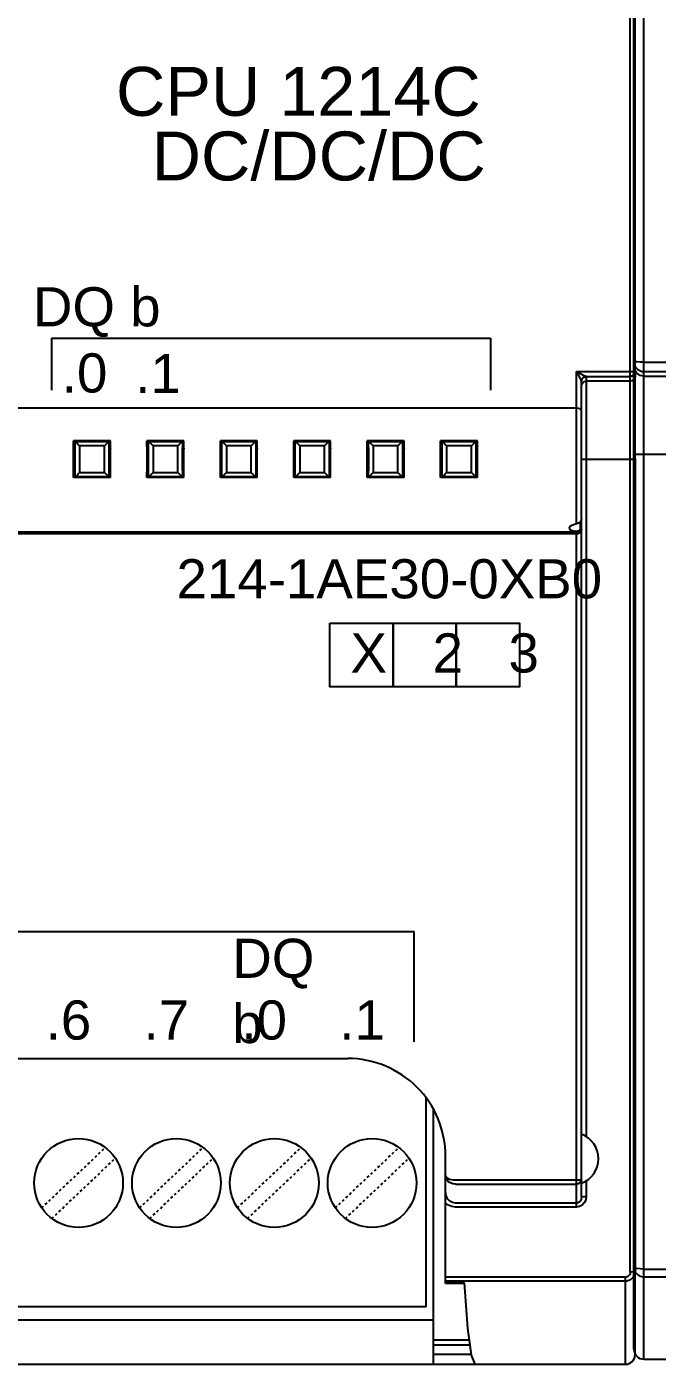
# Model space of a CAD drawing. Header units: inches. Extents: x 187 to 137830, y 99 to 66837.
# Drawn here: x 3863.1 to 3888.8, y 27718.4 to 27773.1 of the extents above; entities that cross this region are included whole.
import ezdxf

# ---------------------------------------------------------------- set-up
doc = ezdxf.new("R2010")
doc.units = ezdxf.units.IN
doc.header["$MEASUREMENT"] = 0
doc.linetypes.add('DOT', pattern=[0.2, 0.1, -0.1])
doc.styles.get("Standard").update_dxf_attribs({"font": 'arial.ttf'})

msp = doc.modelspace()

# ---------------------------------------------------------------- linework, layer by layer
at = {"color": 7, "linetype": 'Continuous'}
for p, q in [((3888.287, 27718.606), (3888.287, 27818.606)), ((3887.887, 27719.006), (3887.887, 27818.206)), ((3887.935, 27718.796), (3887.935, 27817.996)), ((3887.735, 27722.167), (3887.735, 27814.624)), ((3887.887, 27759.377), (3887.887, 27778.02)), ((3888.287, 27759.368), (3889.687, 27759.368)), ((3885.535, 27758.979), (3887.735, 27758.979)), ((3885.535, 27758.979), (3885.612, 27758.94)), ((3885.535, 27758.979), (3885.668, 27758.715)), ((3885.535, 27752.75), (3885.535, 27758.979)), ((3885.612, 27758.94), (3885.767, 27758.864)), ((3885.668, 27758.715), (3885.715, 27758.621)), ((3885.715, 27758.621), (3885.728, 27758.597)), ((3885.735, 27752.953), (3885.735, 27758.581)), ((3885.735, 27752.645), (3885.735, 27758.581)), ((3885.767, 27758.864), (3885.855, 27758.82)), ((3885.855, 27758.82), (3885.895, 27758.801)), ((3885.933, 27758.784), (3887.735, 27758.784)), ((3885.935, 27758.78), (3885.935, 27727.694)), ((3887.735, 27758.583), (3885.935, 27758.583)), ((3887.924, 27758.918), (3887.935, 27758.983)), ((3887.935, 27758.983), (3887.935, 27758.783)), ((3888.287, 27758.979), (3889.687, 27758.979)), ((3888.287, 27758.794), (3889.687, 27758.794)), ((3885.535, 27757.479), (3833.085, 27757.479)), ((3866.488, 27756.149), (3864.982, 27756.149)), ((3865.028, 27756.102), (3864.982, 27756.149)), ((3865.002, 27755.896), (3864.983, 27755.824)), ((3865.01, 27755.624), (3865.008, 27755.735)), ((3865.028, 27756.102), (3865.072, 27756.102)), ((3866.398, 27756.102), (3865.072, 27756.102)), ((3866.241, 27755.938), (3865.229, 27755.938)), ((3866.398, 27756.102), (3866.442, 27756.102)), ((3866.442, 27756.102), (3866.488, 27756.149)), ((3866.488, 27755.911), (3866.468, 27755.896)), ((3866.468, 27755.896), (3866.487, 27755.824)), ((3869.488, 27756.149), (3867.982, 27756.149)), ((3868.028, 27756.102), (3867.982, 27756.149)), ((3868.002, 27755.896), (3867.983, 27755.824)), ((3868.01, 27755.624), (3868.008, 27755.735)), ((3868.028, 27756.102), (3868.072, 27756.102)), ((3869.398, 27756.102), (3868.072, 27756.102)), ((3869.241, 27755.938), (3868.229, 27755.938)), ((3869.398, 27756.102), (3869.442, 27756.102)), ((3869.442, 27756.102), (3869.488, 27756.149)), ((3869.488, 27755.911), (3869.468, 27755.896)), ((3869.468, 27755.896), (3869.487, 27755.824)), ((3872.488, 27756.149), (3870.982, 27756.149)), ((3871.028, 27756.102), (3870.982, 27756.149)), ((3871.002, 27755.896), (3870.983, 27755.824)), ((3871.01, 27755.624), (3871.008, 27755.735)), ((3871.028, 27756.102), (3871.072, 27756.102)), ((3872.398, 27756.102), (3871.072, 27756.102)), ((3872.241, 27755.938), (3871.229, 27755.938)), ((3872.398, 27756.102), (3872.442, 27756.102)), ((3872.442, 27756.102), (3872.488, 27756.149)), ((3872.488, 27755.911), (3872.468, 27755.896)), ((3872.468, 27755.896), (3872.487, 27755.824)), ((3875.488, 27756.149), (3873.982, 27756.149)), ((3874.028, 27756.102), (3873.982, 27756.149)), ((3874.002, 27755.896), (3873.983, 27755.824)), ((3874.01, 27755.624), (3874.008, 27755.735)), ((3874.028, 27756.102), (3874.058, 27756.102)), ((3874.058, 27756.102), (3874.072, 27756.102)), ((3875.398, 27756.102), (3874.072, 27756.102)), ((3875.241, 27755.938), (3874.229, 27755.938)), ((3875.398, 27756.102), (3875.442, 27756.102)), ((3875.442, 27756.102), (3875.488, 27756.149)), ((3875.488, 27755.911), (3875.468, 27755.896)), ((3875.468, 27755.896), (3875.487, 27755.824)), ((3878.488, 27756.149), (3876.982, 27756.149)), ((3877.028, 27756.102), (3876.982, 27756.149)), ((3877.002, 27755.896), (3876.983, 27755.824)), ((3877.01, 27755.624), (3877.008, 27755.735)), ((3877.028, 27756.102), (3877.058, 27756.102)), ((3877.058, 27756.102), (3877.072, 27756.102)), ((3878.398, 27756.102), (3877.072, 27756.102)), ((3878.241, 27755.938), (3877.229, 27755.938)), ((3878.398, 27756.102), (3878.442, 27756.102)), ((3878.442, 27756.102), (3878.488, 27756.149)), ((3878.488, 27755.911), (3878.468, 27755.896)), ((3878.468, 27755.896), (3878.487, 27755.824)), ((3881.488, 27756.149), (3879.982, 27756.149)), ((3880.028, 27756.102), (3879.982, 27756.149)), ((3880.002, 27755.896), (3879.983, 27755.824)), ((3880.01, 27755.624), (3880.008, 27755.735)), ((3880.028, 27756.102), (3880.058, 27756.102)), ((3880.058, 27756.102), (3880.072, 27756.102)), ((3881.398, 27756.102), (3880.072, 27756.102)), ((3881.241, 27755.938), (3880.229, 27755.938)), ((3881.398, 27756.102), (3881.442, 27756.102)), ((3881.442, 27756.102), (3881.488, 27756.149)), ((3865.009, 27755.111), (3865.01, 27755.231)), ((3865.01, 27755.497), (3865.01, 27755.624)), ((3865.011, 27755.363), (3865.01, 27755.497)), ((3865.01, 27755.231), (3865.011, 27755.363)), ((3866.461, 27755.671), (3866.46, 27755.551)), ((3866.46, 27755.551), (3866.46, 27755.42)), ((3866.46, 27755.42), (3866.46, 27755.287)), ((3866.46, 27755.287), (3866.461, 27755.162)), ((3868.009, 27755.111), (3868.01, 27755.231)), ((3868.01, 27755.497), (3868.01, 27755.624)), ((3868.011, 27755.363), (3868.01, 27755.497)), ((3868.01, 27755.231), (3868.011, 27755.363)), ((3869.461, 27755.671), (3869.46, 27755.551)), ((3869.46, 27755.551), (3869.46, 27755.42)), ((3869.46, 27755.42), (3869.46, 27755.287)), ((3869.46, 27755.287), (3869.461, 27755.162)), ((3871.009, 27755.111), (3871.01, 27755.231)), ((3871.01, 27755.497), (3871.01, 27755.624)), ((3871.011, 27755.363), (3871.01, 27755.497)), ((3871.01, 27755.231), (3871.011, 27755.363)), ((3872.461, 27755.671), (3872.46, 27755.551)), ((3872.46, 27755.551), (3872.46, 27755.42)), ((3872.46, 27755.42), (3872.46, 27755.287)), ((3872.46, 27755.287), (3872.461, 27755.162)), ((3874.009, 27755.111), (3874.01, 27755.231)), ((3874.01, 27755.497), (3874.01, 27755.624)), ((3874.011, 27755.363), (3874.01, 27755.497)), ((3874.01, 27755.231), (3874.011, 27755.363)), ((3875.461, 27755.671), (3875.46, 27755.551)), ((3875.46, 27755.551), (3875.46, 27755.42)), ((3875.46, 27755.42), (3875.46, 27755.287)), ((3875.46, 27755.287), (3875.461, 27755.162)), ((3877.009, 27755.111), (3877.01, 27755.231)), ((3877.01, 27755.497), (3877.01, 27755.624)), ((3877.011, 27755.363), (3877.01, 27755.497)), ((3877.01, 27755.231), (3877.011, 27755.363)), ((3878.461, 27755.671), (3878.46, 27755.551)), ((3878.46, 27755.551), (3878.46, 27755.42)), ((3878.46, 27755.42), (3878.46, 27755.287)), ((3878.46, 27755.287), (3878.461, 27755.162)), ((3880.009, 27755.111), (3880.01, 27755.231)), ((3880.01, 27755.497), (3880.01, 27755.624)), ((3880.011, 27755.363), (3880.01, 27755.497)), ((3880.01, 27755.231), (3880.011, 27755.363)), ((3885.735, 27755.396), (3887.935, 27755.396)), ((3887.887, 27755.606), (3890.087, 27755.606)), ((3887.935, 27755.396), (3887.935, 27722.201)), ((3864.982, 27754.88), (3865.002, 27754.896)), ((3865.028, 27754.689), (3864.982, 27754.642)), ((3866.488, 27754.642), (3864.982, 27754.642)), ((3865.002, 27754.896), (3864.983, 27754.968)), ((3865.072, 27754.69), (3865.028, 27754.689)), ((3865.072, 27754.69), (3866.398, 27754.69)), ((3865.229, 27754.853), (3866.241, 27754.853)), ((3866.442, 27754.689), (3866.398, 27754.69)), ((3866.442, 27754.689), (3866.488, 27754.642)), ((3866.461, 27755.162), (3866.462, 27755.053)), ((3866.468, 27754.896), (3866.487, 27754.968)), ((3867.982, 27754.88), (3868.002, 27754.896)), ((3868.028, 27754.689), (3867.982, 27754.642)), ((3869.488, 27754.642), (3867.982, 27754.642)), ((3868.002, 27754.896), (3867.983, 27754.968)), ((3868.072, 27754.69), (3868.028, 27754.689)), ((3868.072, 27754.69), (3869.398, 27754.69)), ((3868.229, 27754.853), (3869.241, 27754.853)), ((3869.442, 27754.689), (3869.398, 27754.69)), ((3869.442, 27754.689), (3869.488, 27754.642)), ((3869.461, 27755.162), (3869.462, 27755.053)), ((3869.468, 27754.896), (3869.487, 27754.968)), ((3870.982, 27754.88), (3871.002, 27754.896)), ((3871.028, 27754.689), (3870.982, 27754.642)), ((3872.488, 27754.642), (3870.982, 27754.642)), ((3871.002, 27754.896), (3870.983, 27754.968)), ((3871.072, 27754.69), (3871.028, 27754.689)), ((3871.072, 27754.69), (3872.398, 27754.69)), ((3871.229, 27754.853), (3872.241, 27754.853)), ((3872.442, 27754.689), (3872.398, 27754.69)), ((3872.442, 27754.689), (3872.488, 27754.642)), ((3872.461, 27755.162), (3872.462, 27755.053)), ((3872.468, 27754.896), (3872.487, 27754.968)), ((3873.982, 27754.88), (3874.002, 27754.896)), ((3874.028, 27754.689), (3873.982, 27754.642)), ((3875.488, 27754.642), (3873.982, 27754.642)), ((3874.002, 27754.896), (3873.983, 27754.968)), ((3874.072, 27754.69), (3874.028, 27754.689)), ((3874.072, 27754.69), (3875.398, 27754.69)), ((3874.229, 27754.853), (3875.241, 27754.853)), ((3875.442, 27754.689), (3875.398, 27754.69)), ((3875.442, 27754.689), (3875.488, 27754.642)), ((3875.461, 27755.162), (3875.462, 27755.053)), ((3875.468, 27754.896), (3875.487, 27754.968)), ((3876.982, 27754.88), (3877.002, 27754.896)), ((3877.028, 27754.689), (3876.982, 27754.642)), ((3878.488, 27754.642), (3876.982, 27754.642)), ((3877.002, 27754.896), (3876.983, 27754.968)), ((3877.072, 27754.69), (3877.028, 27754.689)), ((3877.072, 27754.69), (3878.398, 27754.69)), ((3877.229, 27754.853), (3878.241, 27754.853)), ((3878.413, 27754.689), (3878.398, 27754.69)), ((3878.442, 27754.689), (3878.413, 27754.689)), ((3878.442, 27754.689), (3878.488, 27754.642)), ((3878.461, 27755.162), (3878.462, 27755.053)), ((3878.468, 27754.896), (3878.487, 27754.968)), ((3879.982, 27754.88), (3880.002, 27754.896)), ((3880.028, 27754.689), (3879.982, 27754.642)), ((3881.488, 27754.642), (3879.982, 27754.642)), ((3880.002, 27754.896), (3879.983, 27754.968)), ((3880.072, 27754.69), (3880.028, 27754.689)), ((3880.072, 27754.69), (3881.398, 27754.69)), ((3880.229, 27754.853), (3881.241, 27754.853)), ((3881.413, 27754.689), (3881.398, 27754.69)), ((3881.442, 27754.689), (3881.413, 27754.689)), ((3881.442, 27754.689), (3881.488, 27754.642)), ((3885.535, 27724.822), (3885.535, 27752.46)), ((3885.685, 27752.827), (3885.685, 27752.519)), ((3885.685, 27752.519), (3885.722, 27752.578)), ((3885.72, 27752.53), (3885.735, 27752.606)), ((3885.722, 27752.578), (3885.735, 27752.645)), ((3885.735, 27725.223), (3885.735, 27752.606)), ((3885.535, 27752.407), (3833.085, 27752.407)), ((3885.535, 27752.34), (3833.085, 27752.34)), ((3834.185, 27730.896), (3876.185, 27730.896)), ((3879.395, 27720.746), (3879.395, 27729.282)), ((3879.685, 27728.832), (3879.685, 27718.396)), ((3880.185, 27721.693), (3880.185, 27726.896)), ((3880.585, 27725.933), (3885.535, 27725.933)), ((3880.585, 27725.76), (3885.535, 27725.76)), ((3885.935, 27725.898), (3885.935, 27725.253)), ((3885.535, 27724.984), (3880.585, 27724.984)), ((3885.535, 27724.822), (3880.585, 27724.822)), ((3887.535, 27721.95), (3880.185, 27721.95)), ((3887.535, 27718.396), (3887.535, 27721.95)), ((3888.287, 27722.288), (3893.487, 27722.288)), ((3888.287, 27721.968), (3893.487, 27721.968)), ((3887.535, 27721.791), (3880.185, 27721.791)), ((3880.954, 27721.719), (3880.185, 27721.719)), ((3880.957, 27721.693), (3880.185, 27721.693)), ((3881.1, 27719.877), (3880.954, 27721.719)), ((3879.395, 27720.746), (3830.485, 27720.746)), ((3830.685, 27720.206), (3879.685, 27720.206)), ((3879.685, 27719.396), (3881.165, 27719.396)), ((3879.685, 27719.196), (3881.192, 27719.196)), ((3881.246, 27718.796), (3879.685, 27718.796)), ((3888.287, 27718.606), (3932.487, 27718.606)), ((3778.335, 27718.396), (3887.535, 27718.396))]:
    msp.add_line(p, q, dxfattribs=at)
for p, q in [((3864.085, 27760.341), (3882.024, 27760.341)), ((3864.085, 27760.341), (3864.085, 27758.225)), ((3882.024, 27760.341), (3882.024, 27758.225)), ((3831.425, 27736.084), (3878.9, 27736.084)), ((3878.9, 27731.57), (3878.9, 27736.084))]:
    msp.add_line(p, q)
at = {"linetype": 'DOT'}
for p, q in [((3863.679, 27724.792), (3866.278, 27727.254)), ((3864.092, 27724.357), (3866.691, 27726.819)), ((3867.679, 27724.792), (3870.278, 27727.254)), ((3868.092, 27724.357), (3870.691, 27726.819)), ((3871.679, 27724.792), (3874.278, 27727.254)), ((3872.092, 27724.357), (3874.691, 27726.819)), ((3875.679, 27724.792), (3878.278, 27727.254)), ((3876.092, 27724.357), (3878.691, 27726.819))]:
    msp.add_line(p, q, dxfattribs=at)
at = {"color": 7, "linetype": 'Continuous'}
for points in [[(3887.887, 27759.377), (3887.892, 27759.314), (3887.909, 27759.247), (3887.94, 27759.18), (3887.985, 27759.116), (3888.046, 27759.059), (3888.119, 27759.016), (3888.201, 27758.988), (3888.287, 27758.979)], [(3888.287, 27759.368), (3888.134, 27759.369), (3888.004, 27759.371), (3887.917, 27759.374), (3887.887, 27759.377)], [(3888.287, 27758.794), (3888.134, 27758.824), (3888.004, 27758.91), (3887.918, 27759.04), (3887.887, 27759.192)], [(3885.728, 27758.597), (3885.732, 27758.589), (3885.734, 27758.585)], [(3885.734, 27758.585), (3885.761, 27758.684), (3885.834, 27758.757), (3885.933, 27758.784)], [(3885.734, 27758.585), (3885.735, 27758.583), (3885.735, 27758.581)], [(3885.735, 27758.581), (3885.762, 27758.68), (3885.835, 27758.753), (3885.935, 27758.78)], [(3885.735, 27758.384), (3885.75, 27758.46), (3885.794, 27758.525)], [(3885.794, 27758.525), (3885.859, 27758.568), (3885.935, 27758.583)], [(3885.895, 27758.801), (3885.909, 27758.794), (3885.92, 27758.789), (3885.928, 27758.786), (3885.933, 27758.784)], [(3885.933, 27758.784), (3885.934, 27758.782), (3885.935, 27758.78)], [(3887.735, 27758.979), (3887.812, 27758.979), (3887.878, 27758.98), (3887.92, 27758.981), (3887.935, 27758.983)], [(3887.735, 27758.784), (3887.775, 27758.788), (3887.818, 27758.802), (3887.859, 27758.827), (3887.897, 27758.866), (3887.924, 27758.918)], [(3887.935, 27758.783), (3887.92, 27758.706), (3887.877, 27758.642), (3887.812, 27758.599), (3887.735, 27758.583)], [(3885.735, 27757.399), (3885.721, 27757.429), (3885.68, 27757.455), (3885.615, 27757.473), (3885.535, 27757.479)], [(3864.982, 27754.642), (3864.983, 27755.142), (3864.983, 27755.649), (3864.982, 27756.149)], [(3865.008, 27755.735), (3865.007, 27755.781), (3865.006, 27755.82), (3865.005, 27755.852), (3865.004, 27755.875), (3865.003, 27755.89), (3865.002, 27755.896)], [(3865.028, 27756.102), (3865.03, 27755.633), (3865.03, 27755.159), (3865.028, 27754.689)], [(3865.072, 27756.102), (3865.123, 27756.047), (3865.175, 27755.993), (3865.229, 27755.938)], [(3865.229, 27755.938), (3865.23, 27755.214), (3865.229, 27754.853)], [(3866.241, 27754.853), (3866.24, 27755.577), (3866.241, 27755.938)], [(3866.398, 27756.102), (3866.348, 27756.047), (3866.295, 27755.993), (3866.241, 27755.938)], [(3866.442, 27754.689), (3866.44, 27755.159), (3866.44, 27755.633), (3866.442, 27756.102)], [(3866.468, 27755.896), (3866.467, 27755.888), (3866.466, 27755.871), (3866.464, 27755.845), (3866.463, 27755.812), (3866.463, 27755.771), (3866.461, 27755.671)], [(3866.488, 27754.642), (3866.487, 27755.142), (3866.487, 27755.649), (3866.488, 27756.149)], [(3867.982, 27754.642), (3867.983, 27755.142), (3867.983, 27755.649), (3867.982, 27756.149)], [(3868.008, 27755.735), (3868.007, 27755.781), (3868.006, 27755.82), (3868.005, 27755.852), (3868.004, 27755.875), (3868.003, 27755.89), (3868.002, 27755.896)], [(3868.028, 27756.102), (3868.03, 27755.633), (3868.03, 27755.159), (3868.028, 27754.689)], [(3868.072, 27756.102), (3868.123, 27756.047), (3868.175, 27755.993), (3868.229, 27755.938)], [(3868.229, 27755.938), (3868.23, 27755.214), (3868.229, 27754.853)], [(3869.241, 27754.853), (3869.24, 27755.577), (3869.241, 27755.938)], [(3869.398, 27756.102), (3869.348, 27756.047), (3869.295, 27755.993), (3869.241, 27755.938)], [(3869.442, 27754.689), (3869.44, 27755.159), (3869.44, 27755.633), (3869.442, 27756.102)], [(3869.468, 27755.896), (3869.467, 27755.888), (3869.466, 27755.871), (3869.464, 27755.845), (3869.463, 27755.812), (3869.463, 27755.771), (3869.461, 27755.671)], [(3869.488, 27754.642), (3869.487, 27755.142), (3869.487, 27755.649), (3869.488, 27756.149)], [(3870.982, 27754.642), (3870.983, 27755.142), (3870.983, 27755.649), (3870.982, 27756.149)], [(3871.008, 27755.735), (3871.007, 27755.781), (3871.006, 27755.82), (3871.005, 27755.852), (3871.004, 27755.875), (3871.003, 27755.89), (3871.002, 27755.896)], [(3871.028, 27756.102), (3871.03, 27755.633), (3871.03, 27755.159), (3871.028, 27754.689)], [(3871.072, 27756.102), (3871.123, 27756.047), (3871.175, 27755.993), (3871.229, 27755.938)], [(3871.229, 27755.938), (3871.23, 27755.214), (3871.229, 27754.853)], [(3872.241, 27754.853), (3872.24, 27755.577), (3872.241, 27755.938)], [(3872.398, 27756.102), (3872.348, 27756.047), (3872.295, 27755.993), (3872.241, 27755.938)], [(3872.442, 27754.689), (3872.44, 27755.159), (3872.44, 27755.633), (3872.442, 27756.102)], [(3872.468, 27755.896), (3872.467, 27755.888), (3872.466, 27755.871), (3872.464, 27755.845), (3872.463, 27755.812), (3872.463, 27755.771), (3872.461, 27755.671)], [(3872.488, 27754.642), (3872.487, 27755.142), (3872.487, 27755.649), (3872.488, 27756.149)], [(3873.982, 27754.642), (3873.983, 27755.142), (3873.983, 27755.649), (3873.982, 27756.149)], [(3874.008, 27755.735), (3874.007, 27755.781), (3874.006, 27755.82), (3874.005, 27755.852), (3874.004, 27755.875), (3874.003, 27755.89), (3874.002, 27755.896)], [(3874.028, 27756.102), (3874.03, 27755.633), (3874.03, 27755.159), (3874.028, 27754.689)], [(3874.072, 27756.102), (3874.123, 27756.047), (3874.175, 27755.993), (3874.229, 27755.938)], [(3874.229, 27755.938), (3874.23, 27755.214), (3874.229, 27754.853)], [(3875.241, 27754.853), (3875.24, 27755.577), (3875.241, 27755.938)], [(3875.398, 27756.102), (3875.348, 27756.047), (3875.295, 27755.993), (3875.241, 27755.938)], [(3875.442, 27754.689), (3875.44, 27755.159), (3875.44, 27755.633), (3875.442, 27756.102)], [(3875.468, 27755.896), (3875.467, 27755.888), (3875.466, 27755.871), (3875.464, 27755.845), (3875.463, 27755.812), (3875.463, 27755.771), (3875.461, 27755.671)], [(3875.488, 27754.642), (3875.487, 27755.142), (3875.487, 27755.649), (3875.488, 27756.149)], [(3876.982, 27754.642), (3876.983, 27755.142), (3876.983, 27755.649), (3876.982, 27756.149)], [(3877.008, 27755.735), (3877.007, 27755.781), (3877.006, 27755.82), (3877.005, 27755.852), (3877.004, 27755.875), (3877.003, 27755.89), (3877.002, 27755.896)], [(3877.028, 27756.102), (3877.03, 27755.633), (3877.03, 27755.159), (3877.028, 27754.689)], [(3877.072, 27756.102), (3877.123, 27756.047), (3877.175, 27755.993), (3877.229, 27755.938)], [(3877.229, 27755.938), (3877.23, 27755.214), (3877.229, 27754.853)], [(3878.241, 27754.853), (3878.24, 27755.577), (3878.241, 27755.938)], [(3878.398, 27756.102), (3878.348, 27756.047), (3878.295, 27755.993), (3878.241, 27755.938)], [(3878.442, 27754.689), (3878.44, 27755.159), (3878.44, 27755.633), (3878.442, 27756.102)], [(3878.468, 27755.896), (3878.467, 27755.888), (3878.466, 27755.871), (3878.464, 27755.845), (3878.463, 27755.812), (3878.463, 27755.771), (3878.461, 27755.671)], [(3878.488, 27754.642), (3878.487, 27755.142), (3878.487, 27755.649), (3878.488, 27756.149)], [(3879.982, 27754.642), (3879.983, 27755.142), (3879.983, 27755.649), (3879.982, 27756.149)], [(3880.008, 27755.735), (3880.007, 27755.781), (3880.006, 27755.82), (3880.005, 27755.852), (3880.004, 27755.875), (3880.003, 27755.89), (3880.002, 27755.896)], [(3880.028, 27756.102), (3880.03, 27755.633), (3880.03, 27755.159), (3880.028, 27754.689)], [(3880.072, 27756.102), (3880.123, 27756.047), (3880.175, 27755.993), (3880.229, 27755.938)], [(3880.229, 27755.938), (3880.23, 27755.214), (3880.229, 27754.853)], [(3881.241, 27754.853), (3881.24, 27755.577), (3881.241, 27755.938)], [(3881.398, 27756.102), (3881.348, 27756.047), (3881.295, 27755.993), (3881.241, 27755.938)], [(3881.442, 27754.689), (3881.44, 27755.159), (3881.44, 27755.633), (3881.442, 27756.102)], [(3881.488, 27754.642), (3881.487, 27755.142), (3881.487, 27755.649), (3881.488, 27756.149)], [(3865.002, 27754.896), (3865.003, 27754.902), (3865.004, 27754.917), (3865.005, 27754.941), (3865.007, 27754.972), (3865.007, 27755.012), (3865.009, 27755.111)], [(3865.072, 27754.69), (3865.123, 27754.744), (3865.175, 27754.798), (3865.229, 27754.853)], [(3866.398, 27754.69), (3866.348, 27754.744), (3866.295, 27754.798), (3866.241, 27754.853)], [(3866.462, 27755.053), (3866.463, 27755.008), (3866.464, 27754.969), (3866.465, 27754.938), (3866.466, 27754.915), (3866.467, 27754.901), (3866.468, 27754.896)], [(3868.002, 27754.896), (3868.003, 27754.902), (3868.004, 27754.917), (3868.005, 27754.941), (3868.007, 27754.972), (3868.007, 27755.012), (3868.009, 27755.111)], [(3868.072, 27754.69), (3868.123, 27754.744), (3868.175, 27754.798), (3868.229, 27754.853)], [(3869.398, 27754.69), (3869.348, 27754.744), (3869.295, 27754.798), (3869.241, 27754.853)], [(3869.462, 27755.053), (3869.463, 27755.008), (3869.464, 27754.969), (3869.465, 27754.938), (3869.466, 27754.915), (3869.467, 27754.901), (3869.468, 27754.896)], [(3871.002, 27754.896), (3871.003, 27754.902), (3871.004, 27754.917), (3871.005, 27754.941), (3871.007, 27754.972), (3871.007, 27755.012), (3871.009, 27755.111)], [(3871.072, 27754.69), (3871.123, 27754.744), (3871.175, 27754.798), (3871.229, 27754.853)], [(3872.398, 27754.69), (3872.348, 27754.744), (3872.295, 27754.798), (3872.241, 27754.853)], [(3872.462, 27755.053), (3872.463, 27755.008), (3872.464, 27754.969), (3872.465, 27754.938), (3872.466, 27754.915), (3872.467, 27754.901), (3872.468, 27754.896)], [(3874.002, 27754.896), (3874.003, 27754.902), (3874.004, 27754.917), (3874.005, 27754.941), (3874.007, 27754.972), (3874.007, 27755.012), (3874.009, 27755.111)], [(3874.072, 27754.69), (3874.123, 27754.744), (3874.175, 27754.798), (3874.229, 27754.853)], [(3875.398, 27754.69), (3875.348, 27754.744), (3875.295, 27754.798), (3875.241, 27754.853)], [(3875.462, 27755.053), (3875.463, 27755.008), (3875.464, 27754.969), (3875.465, 27754.938), (3875.466, 27754.915), (3875.467, 27754.901), (3875.468, 27754.896)], [(3877.002, 27754.896), (3877.003, 27754.902), (3877.004, 27754.917), (3877.005, 27754.941), (3877.007, 27754.972), (3877.007, 27755.012), (3877.009, 27755.111)], [(3877.072, 27754.69), (3877.123, 27754.744), (3877.175, 27754.798), (3877.229, 27754.853)], [(3878.398, 27754.69), (3878.348, 27754.744), (3878.295, 27754.798), (3878.241, 27754.853)], [(3878.462, 27755.053), (3878.463, 27755.008), (3878.464, 27754.969), (3878.465, 27754.938), (3878.466, 27754.915), (3878.467, 27754.901), (3878.468, 27754.896)], [(3880.002, 27754.896), (3880.003, 27754.902), (3880.004, 27754.917), (3880.005, 27754.941), (3880.007, 27754.972), (3880.007, 27755.012), (3880.009, 27755.111)], [(3880.072, 27754.69), (3880.123, 27754.744), (3880.175, 27754.798), (3880.229, 27754.853)], [(3881.398, 27754.69), (3881.348, 27754.744), (3881.295, 27754.798), (3881.241, 27754.853)], [(3885.535, 27752.75), (3885.413, 27752.719), (3885.317, 27752.676), (3885.256, 27752.626), (3885.235, 27752.577)], [(3885.235, 27752.577), (3885.256, 27752.533), (3885.317, 27752.498), (3885.413, 27752.474), (3885.535, 27752.46)], [(3885.685, 27752.827), (3885.643, 27752.791), (3885.59, 27752.765), (3885.535, 27752.75)], [(3885.535, 27752.407), (3885.612, 27752.422), (3885.677, 27752.465), (3885.72, 27752.53)], [(3885.735, 27752.524), (3885.724, 27752.464), (3885.695, 27752.413), (3885.651, 27752.374), (3885.596, 27752.348), (3885.535, 27752.34)], [(3885.535, 27752.46), (3885.59, 27752.464), (3885.643, 27752.485), (3885.685, 27752.519)], [(3885.735, 27752.953), (3885.722, 27752.885), (3885.685, 27752.827)], [(3880.585, 27725.76), (3880.489, 27725.77), (3880.409, 27725.796), (3880.345, 27725.83), (3880.295, 27725.869), (3880.258, 27725.909), (3880.229, 27725.95), (3880.209, 27725.99), (3880.196, 27726.029), (3880.188, 27726.068), (3880.185, 27726.111)], [(3880.185, 27726.111), (3880.188, 27726.089), (3880.196, 27726.069), (3880.209, 27726.049), (3880.23, 27726.029), (3880.258, 27726.009), (3880.295, 27725.988), (3880.345, 27725.968), (3880.41, 27725.951), (3880.49, 27725.938), (3880.585, 27725.933)], [(3885.535, 27725.933), (3885.612, 27725.934), (3885.677, 27725.939), (3885.72, 27725.945), (3885.735, 27725.953)], [(3885.735, 27725.953), (3885.72, 27725.879), (3885.677, 27725.817), (3885.612, 27725.775), (3885.535, 27725.76)], [(3880.585, 27724.984), (3880.468, 27725.004), (3880.359, 27725.064), (3880.268, 27725.162), (3880.207, 27725.291), (3880.185, 27725.439)], [(3885.935, 27725.253), (3885.913, 27725.113), (3885.852, 27724.99), (3885.762, 27724.898), (3885.653, 27724.841), (3885.535, 27724.822)], [(3885.735, 27725.223), (3885.724, 27725.145), (3885.694, 27725.078), (3885.648, 27725.026), (3885.594, 27724.995), (3885.535, 27724.984)], [(3885.735, 27725.223), (3885.762, 27725.238), (3885.835, 27725.249), (3885.935, 27725.253)], [(3880.585, 27724.822), (3880.443, 27724.84), (3880.307, 27724.895), (3880.185, 27724.986)], [(3887.935, 27722.201), (3887.931, 27722.14), (3887.916, 27722.075), (3887.89, 27722.011), (3887.852, 27721.95), (3887.803, 27721.896), (3887.745, 27721.852), (3887.679, 27721.818), (3887.608, 27721.797), (3887.535, 27721.791)], [(3887.735, 27722.167), (3887.733, 27722.135), (3887.726, 27722.101), (3887.712, 27722.067), (3887.694, 27722.035), (3887.669, 27722.006), (3887.64, 27721.983), (3887.607, 27721.965), (3887.572, 27721.954), (3887.535, 27721.95)], [(3887.935, 27722.201), (3887.908, 27722.184), (3887.835, 27722.172), (3887.735, 27722.167)], [(3888.287, 27722.288), (3888.134, 27722.293), (3888.004, 27722.307), (3887.917, 27722.329), (3887.887, 27722.354)], [(3887.887, 27722.354), (3887.892, 27722.292), (3887.91, 27722.227), (3887.94, 27722.162), (3887.986, 27722.1), (3888.047, 27722.045), (3888.12, 27722.003), (3888.202, 27721.977), (3888.287, 27721.968)], [(3881.4, 27718.396), (3881.25, 27718.767), (3881.1, 27719.877)]]:
    msp.add_lwpolyline(points, dxfattribs=at)
for points in [[(3875.458, 27748.697), (3878.041, 27748.697), (3878.041, 27746.092), (3875.458, 27746.092)], [(3878.041, 27748.697), (3880.625, 27748.697), (3880.625, 27746.092), (3878.041, 27746.092)], [(3880.625, 27748.697), (3883.208, 27748.697), (3883.208, 27746.092), (3880.625, 27746.092)]]:
    msp.add_lwpolyline(points, close=True)
for centre in [(3865.185, 27725.806), (3869.185, 27725.806), (3873.185, 27725.806), (3877.185, 27725.806)]:
    msp.add_circle(centre, 1.815, dxfattribs=at)
for centre, radius, start, end in [((3876.185, 27726.896), 4, 359.9999, 90.0004), ((3885.371, 27726.796), 1.064, 290.016, 69.984), ((3887.535, 27718.796), 0.4, 270, 0), ((3887.535, 27718.796), 0.4, 270, 0), ((3888.287, 27719.006), 0.4, 180, 270)]:
    msp.add_arc(centre, radius, start, end, dxfattribs=at)

# ---------------------------------------------------------------- texts
for s, insert, char_height, width, attachment_point in [('CPU 1214C', (3881.622, 27771.434), 2, 16.32, 3), ('DC/DC/DC', (3881.828, 27768.792), 2, 16.32, 3), ('DQ b', (3865.929, 27760.388), 1.6, 10.53399, 8), ('.0', (3865.431, 27758.1), 1.6, 6.93026, 8), ('.1', (3868.431, 27758.1), 1.6, 6.93026, 8), ('{\\fArial|b0|i0|c0|p32;214-1AE30-0XB0}', (3869.189, 27751.308), 1.6, 24.89963, 1), ('X   2   3', (3876.299, 27748.276), 1.6, 12.57849, 1), ('DQ b', (3871.47, 27735.792), 1.6, 4.39142, 1), ('.6', (3864.773, 27733.269), 1.6, 5.30676, 2), ('.7', (3868.773, 27733.269), 1.6, 5.30676, 2), ('.0', (3872.773, 27733.269), 1.6, 5.30676, 2), ('.1', (3876.773, 27733.269), 1.6, 5.30676, 2)]:
    msp.add_mtext(s, dxfattribs=dict(insert=insert, char_height=char_height, width=width, attachment_point=attachment_point))

doc.saveas('drawing.dxf')
